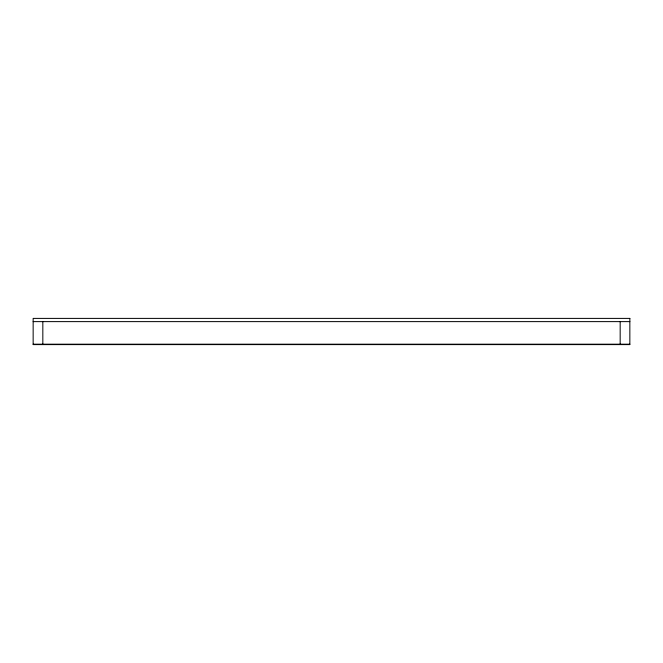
<?xml version="1.0" encoding="UTF-8"?>
<svg xmlns="http://www.w3.org/2000/svg" width="663" height="663" viewBox="0 0 663 663"><rect width="100%" height="100%" fill="white"/><g stroke="black" fill="none" stroke-linecap="round" stroke-linejoin="round"><path stroke-width="0.99" d="M33.15 321.621L629.85 321.621M33.15 344.196L629.85 344.196M620.17 321.621L620.17 344.196M42.83 321.621L42.83 344.196M629.85 318.397L33.15 318.397L33.15 344.603L629.85 344.603L629.85 318.397"/></g></svg>
